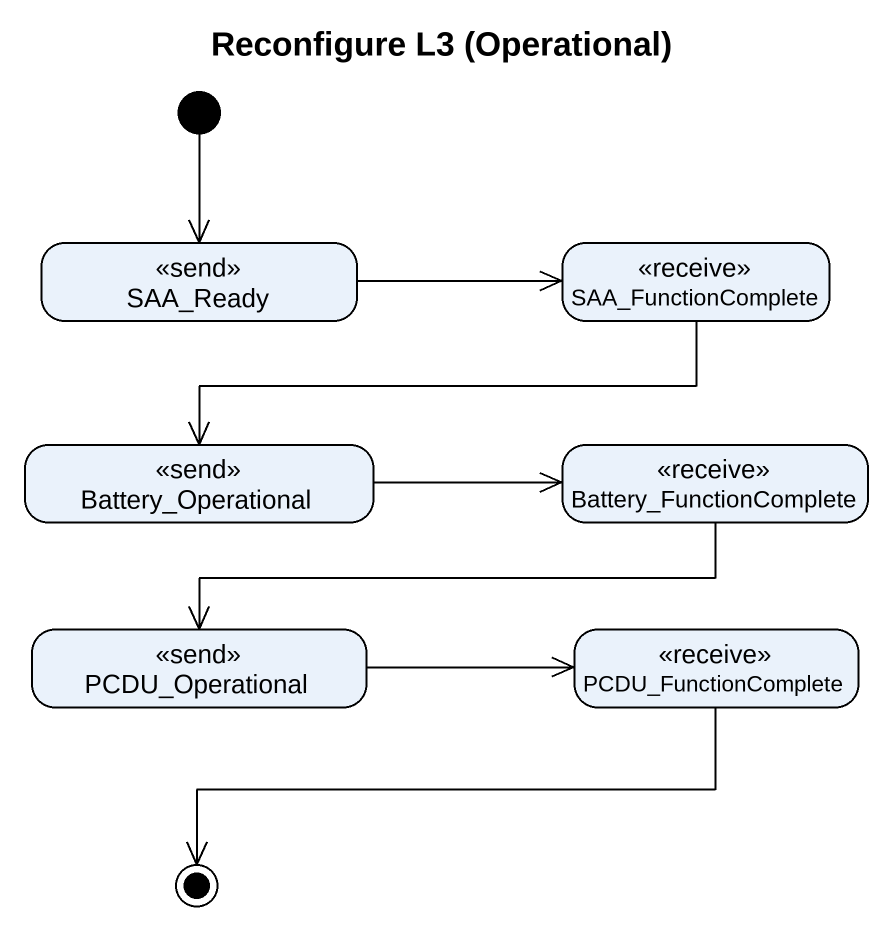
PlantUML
@startuml
title Reconfigure L3 (Operational)
hide empty description
state SAA_Ready <<send>>
state SAA_FunctionComplete <<receive>>
state Battery_Operational <<send>>
state Battery_FunctionComplete <<receive>>
state PCDU_Operational <<send>>
state PCDU_FunctionComplete <<receive>>
[*] --> SAA_Ready
SAA_Ready -right-> SAA_FunctionComplete
SAA_FunctionComplete -left-> Battery_Operational
Battery_Operational -right-> Battery_FunctionComplete
Battery_FunctionComplete -left-> PCDU_Operational
PCDU_Operational -right-> PCDU_FunctionComplete
PCDU_FunctionComplete -left-> [*]
@enduml
